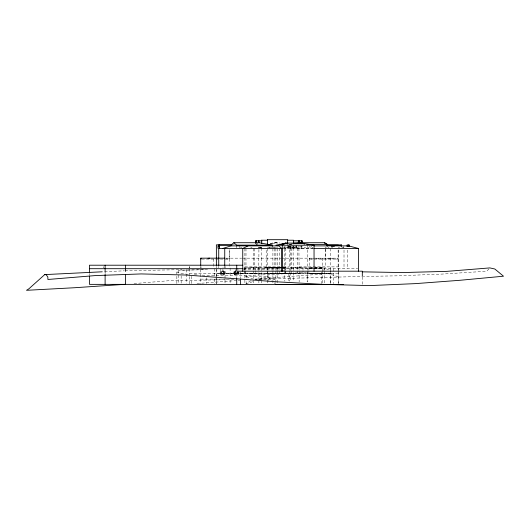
<?xml version="1.0" encoding="UTF-8"?>
<svg xmlns="http://www.w3.org/2000/svg" width="530" height="530" viewBox="0 0 530 530"><rect width="100%" height="100%" fill="white"/><g stroke="black" fill="none" stroke-linecap="round" stroke-linejoin="round"><path stroke-width="0.4" stroke-dasharray="2.65 1.99" d="M244.926 273.281L244.926 270.982M244.926 270.221L244.933 267.922L245.244 270.221M245.244 270.989L245.244 273.281L214.305 273.44M266.192 266.881L266.192 250.074M222.196 269.664L222.13 271.453M223.375 271.499L222.951 269.644M235.558 271.486L235.777 270.081M488.971 268.922L487.123 270.803L485.924 271.281L442.358 274.063L397.805 275.819L363.322 276.435M176.848 283.543L176.848 272.089L178.603 270.433L182.452 269.565M276.474 247.96L277.64 246.92M256.487 244.655L257.613 243.687M256.679 244.655L257.805 243.687M250.776 280.767L246.192 283.563L246.165 279.449M331.475 247.735L332.741 246.993M288.545 247.013L284.822 248.477L284.822 270.081M245.655 284.093L254.188 281.165M258.845 279.568L267.378 276.64L275.892 279.661L255.003 279.204M258.408 247.974L258.885 247.377L261.548 247.377M270.141 243.813L274.772 242.343L277.428 242.343L279.741 243.078M270.313 243.813L274.938 242.343L278.793 243.568M258.408 247.53L262.224 247.165L260.018 247.165M272.798 243.813L277.428 242.343M271.632 247.165L269.505 247.821L272.34 247.013M272.162 247.821L274.288 247.165M290.407 244.37L292.587 243.72M326.175 259.071L329.561 258.163L336.669 259.071M341.77 247.676L344.05 247.079M222.858 267.657L223.216 267.637M322.187 270.287L330.574 268.697L330.574 271.857M292.5 243.78L288.545 244.443L293.163 244.443M311.289 259.071L318.391 258.163L321.776 259.071M134.057 283.583L169.944 280.642L235.565 279.575M202.261 275.176C236.976 276.243 271.764 275.05 306.366 272.155M197.014 283.55L237.413 280.489M238.235 280.43L239.885 280.304M254.725 279.177L330.574 273.44L330.574 283.583M245.171 268.001L261.21 267.292L247.828 268.001M104.695 271.691L124.239 270.83M125.053 270.797L182.081 269.637M204.123 269.631L181.32 270.168L209.383 269.644M255.202 279.184L362.5 276.455M308.897 270.989L308.897 273.44L322.478 273.281M308.897 273.44L324.724 273.281M285.253 273.281L237.95 273.44L237.95 271.069M232.981 244.86L234.624 244.86M283.477 247.013L296.833 247.013M290.235 247.106L292.441 247.106M287.79 246.417L290.632 247.318L293.123 247.318L293.123 245.662M287.836 246.49L290.897 247.457L293.554 247.377M283.179 247.974L293.554 247.974M293.931 248.477L293.931 247.013L298.9 248.477L313.389 248.325M283.232 248.477L313.627 248.477M225.82 258.163L241.673 258.163M242.488 258.163L280.748 258.163M281.556 258.163L338.306 258.163M201.771 259.071L229.271 259.071L229.285 249.557M309.566 259.071L338.12 259.071M244.88 266.881L282.861 266.881M283.232 266.881L289.214 266.881M299.145 266.881L338.73 266.881M281.119 267.292L264.868 267.577M281.933 267.292L284.709 267.431M282.748 267.431L264.437 267.577M282.424 267.577L264.106 267.716M283.219 267.577L285.345 267.716M322.478 267.716L308.42 267.716L308.42 268.697M281.172 267.862L263.45 268.001M281.748 267.862L285.955 268.001M243.807 268.001L281.172 268.001M281.649 268.001L325.394 268.001L325.394 248.583M314.78 268.173L309.732 268.346M315.443 268.173L321.312 268.173M243.595 268.697L281.218 268.697M281.927 268.697L357.684 268.697M235.863 271.546L235.062 271.824M338.306 273.281L220.738 273.281M189.462 273.44L333.741 273.44L333.741 283.583M200.724 279.118L226.966 279.118M249.418 273.294L256.778 273.367L255.692 273.381L255.692 271.035M243.442 269.359L281.264 270.128M282.079 270.154L286.154 270.307M194.364 274.798L197.524 274.951M306.824 268.001L290.784 267.292L304.167 268.001M188.117 274.308L181.161 273.533L176.848 272.089M226.244 258.865L227.82 259.071M267.484 247.199L269.81 247.748M299.582 246.099L307.658 248.477L310.573 245.88L310.573 248.477M287.903 243.72L290.082 244.37M295.296 246.563L301.802 248.477M326.99 273.281L338.306 276.72M240.381 247.06L241.885 247.536M288.989 246.006L293.554 247.457M274.772 242.343L278.621 243.568M253.393 279.171L244.88 276.196L267.378 276.64L271.638 280.502M338.226 247.225L339.67 247.762M235.85 270.267L235.843 269.637M273.772 247.013L275.892 247.894M250.73 247.179L252.061 247.828M327.301 246.642L329.05 247.742M325.069 247.06L326.407 247.901M298.9 248.325L299.145 270.061M311.156 246.404L313.488 248.477M274.07 282.709L275.892 284.358M274.825 248.477L274.851 266.881M362.308 276.952L362.308 284.358M347.276 250.094L347.276 268.697M344.01 250.094L344.01 268.697M343.692 246.344L343.692 247.768M338.73 250.074L338.73 271.645M338.73 272.44L338.73 284.358M338.306 268.697L338.306 270.221M338.306 270.989L338.306 283.596M338.127 249.882L338.127 268.697M337.941 258.163L337.941 259.071M333.741 268.697L333.741 271.857M330.216 248.477L330.216 270.061M330.216 270.856L330.216 283.563M329.561 258.163L329.561 259.071M325.579 258.163L325.579 259.071M325.215 249.378L325.215 258.163M324.724 268.001L324.724 270.267M324.724 271.022L324.724 284.358M322.478 258.163L322.478 270.221M322.478 270.989L322.478 284.358M322.373 258.163L322.373 259.071M321.644 267.716L310.037 268.001M321.425 272.075L321.425 283.543M321.332 267.716L321.332 268.697M321.154 268.173L309.566 268.524M320.994 268.346L309.421 268.697M320.617 267.716L320.617 268.697M318.391 258.163L318.391 259.071M309.831 258.163L309.831 259.071M309.566 258.163L309.566 268.697M309.189 267.716L309.189 268.697M308.897 268.697L308.897 270.221M307.658 245.224L307.658 270.061M307.658 270.856L307.658 281.98M307.161 272.089L307.161 281.907M302.988 268.697L302.988 270.221M302.988 270.989L302.988 273.281L267.517 273.341L267.517 270.989M301.908 245.138L301.908 248.477M301.543 246.529L301.543 248.477M299.145 270.856L299.145 281.98M298.847 245.88L298.847 248.477M297.727 248.212L297.727 270.048M297.727 270.856L297.727 273.281M296.833 245.88L296.833 248.477M296.595 245.138L296.595 248.477M296.224 246.529L296.224 248.477M295.607 248.477L295.607 247.013L289.214 248.477L289.214 270.081M293.507 246.529L293.507 248.477M293.441 258.163L293.441 268.001M293.309 268.001L293.309 281.907M293.123 247.974L293.123 258.163M292.991 245.88L292.991 248.477M291.308 248.212L291.308 270.048M291.308 270.856L291.308 273.281M290.897 247.457L290.897 247.974M290.784 258.163L290.784 268.001M290.632 246.211L290.632 247.318M290.652 268.001L290.652 281.907M290.46 247.974L290.46 258.163M289.214 270.883L289.214 281.198M288.89 273.533L288.89 281.264M288.545 245.085L288.545 248.477M287.644 243.522L287.644 245.999M287.644 246.828L287.644 248.477M285.816 248.212L285.816 270.048M285.816 270.856L285.816 273.281M285.657 267.862L263.768 267.862M285.253 268.697L285.253 270.221M285.253 270.989L285.253 273.44M285.041 267.577L284.378 267.292M284.822 270.883L284.822 281.198M284.299 246.529L284.299 248.477M279.396 248.212L279.396 270.048M279.396 270.856L279.396 273.281M277.303 248.477L277.303 270.081M277.303 270.883L277.303 283.57M275.892 248.477L275.892 270.075M275.892 270.876L275.892 283.577M272.91 248.477L272.91 270.081M272.91 270.883L272.91 284.358M268.014 274.653L268.014 283.55M267.517 268.697L267.517 270.221M267.378 248.477L267.378 270.134M267.378 270.949L267.378 283.59M261.747 247.139L261.747 248.477M261.555 247.974L261.555 258.163M261.548 268.001L261.548 279.456M261.548 280.271L261.548 283.543M261.21 258.163L261.21 268.001M261.071 247.53L261.071 247.974M258.898 249.544L258.898 258.163M258.885 268.001L258.885 279.456M258.885 280.271L258.885 283.543M258.554 258.163L258.554 268.001M256.116 242.72L256.116 244.33M255.692 268.697L255.692 270.254M254.532 248.477L254.532 266.881M253.393 248.477L253.393 270.161M253.393 270.976L253.393 283.623M246.165 275.361L246.165 278.634M245.986 248.477L245.986 266.881M244.88 248.477L244.88 269.989M244.88 270.764L244.88 283.543M240.547 272.009L240.547 278.601M239.249 245.801L239.249 247.808M238.878 271.824L238.878 274.48L233.816 274.48L233.816 271.824L238.341 271.824L238.341 274.48M238.189 271.824L238.189 274.48M237.95 268.697L237.95 270.273M237.314 271.824L237.314 274.48M237.168 271.824L237.168 274.48M236.731 272.009L236.731 278.601M236.638 245.88L236.638 247.828M235.532 271.824L235.532 274.48M235.386 271.824L235.386 274.48M234.757 271.824L234.757 275.222M234.505 271.824L234.505 274.48M234.359 271.824L234.359 274.48M230.126 268.001L230.126 277.534M230.126 279.866L230.126 284.358M229.464 249.557L229.464 268.001M229.099 258.163L229.099 259.071M225.131 266.365L225.131 268.001M225.018 275.6L225.018 283.563M224.74 266.265L224.74 267.882M224.68 271.777L224.68 274.434M224.535 271.777L224.535 274.434M223.978 271.777L221.407 271.777M223.653 271.777L223.653 274.434M223.508 271.777L223.508 274.434M221.871 271.777L221.871 274.434M221.726 271.777L221.726 274.434M220.851 271.777L220.851 274.434M220.738 268.697L220.705 274.434M218.731 266.265L218.731 267.882M217.419 245.801L217.419 248.477M216.551 268.697L216.551 275.911M216.551 276.713L216.551 284.358M216.373 266.265L216.373 267.882M216.373 269.518L216.373 277.766M216.373 278.588L216.373 283.537M214.305 268.697L214.305 277.495M214.305 279.118L214.305 284.358M213.636 258.958L213.636 267.716M206.216 277.813L206.216 283.543M201.009 266.603L201.009 267.994M200.724 266.464L200.724 267.716M200.724 269.485L200.724 284.358M191.204 276.269L191.204 283.55M189.753 266.603L189.753 267.994M189.462 266.603L189.462 267.994M189.462 268.697L189.462 275.779M189.462 276.561L189.462 284.358M186.295 269.518L186.295 283.537M181.161 275.852L181.161 283.59M178.603 270.433L178.603 283.543M105.112 271.989L105.112 273.639M103.237 266.603L103.237 267.994M89.464 273.639L89.464 275.289M225.223 271.777L220.162 271.777L220.162 274.434L225.223 274.434L225.223 271.777"/><path stroke-width="0.79" d="M102.257 271.797L44.732 274.606L28.971 288.737L26.5 290.314L74.757 287.724L125.087 284.319M219.016 245.138L231 245.138L233.823 242.72L258.931 242.72L272.34 245.138L272.34 246.344M327.07 245.993L327.07 244.443L324.764 242.72L324.4 243.005L327.301 244.33L327.301 245.874M248.066 245.88L242.74 248.477L242.74 271.188M222.759 248.477L231 245.88L278.806 245.88L281.728 248.477L281.728 271.188M280.628 244.582L285.723 243.078L301.749 243.078L314.045 245.224L314.045 271.188M293.315 243.508L294.773 243.078L296.224 243.508M347.09 246.284L348.608 245.88L358.485 248.477L358.485 271.188M297.92 243.581L301.908 242.72L301.908 240.792M294.084 243.515L298.827 242.72L324.764 242.72M207.965 258.362L209.549 258.163M331.369 246.218L334.629 245.88L326.904 245.31M267.604 240.216L261.548 240.216L261.548 240.792M287.445 240.216L293.507 240.216L293.507 243.76M261.747 240.792L255.725 240.792L255.725 243.237M293.309 240.792L302.219 240.792L302.219 242.72M306.863 244.443L327.07 244.443M232.166 244.86L216.373 244.86L216.373 265.45M327.275 244.913L341.592 244.913L341.592 246.337M233.823 242.72L236.638 245.138L272.34 245.138M326.957 245.138L338.027 245.138L341.108 245.88L341.108 244.913M314.045 245.224L275.892 245.224L285.968 243.078L282.285 245.224L282.278 271.188M313.879 245.88L348.608 245.88M218.731 246.642L219.4 246.642M218.943 248.477L282.278 248.477M314.31 248.477L358.485 248.477M224.74 258.163L200.724 258.163L200.724 265.212M242.74 265.212L89.464 265.212L89.464 272.817M89.464 268.697L242.74 268.697M237.493 271.188L362.308 271.188L362.308 276.13M275.892 284.418L343.559 284.418L89.464 284.358L89.464 276.117M362.387 271.837L402.608 272.566L447.002 271.347L489.839 267.908L494.834 269.008L503.5 276.209L460.08 280.277L415.46 283.623L369.721 285.597L323.088 284.352L276.726 281.808L186.116 275.037L141.238 273.93L95.4 275.573L47.912 279.476L47.826 276.971L46.13 274.739L44.732 274.606M285.723 243.078L287.174 243.508M301.749 243.078L304.704 244.151M349.33 246.344L349.33 244.926L347.104 244.926L347.104 246.344M348.72 244.926L348.72 246.344M301.543 240.792L301.543 242.978M299.139 240.792L299.139 243.27M298.827 240.792L298.827 242.72M287.644 243.522L287.644 239.686L267.405 239.686L267.405 240.216M267.604 239.686L267.604 244.35M261.747 240.216L261.747 243.575M258.931 240.792L258.931 242.72M258.739 240.792L258.739 242.72M256.116 240.792L256.116 242.72M255.924 240.792L255.924 243.237M240.547 279.423L240.547 284.358M236.731 265.212L236.731 271.188M236.731 278.601L236.731 284.358M236.638 245.138L236.638 245.88M231 245.138L231 245.88M224.74 248.477L224.74 265.45M219.4 244.86L219.4 248.477M218.731 244.86L218.731 265.45M200.989 258.163L200.989 259.071M125.471 265.212L125.471 271.486M125.471 274.52L125.471 284.358M105.112 265.212L105.112 271.989M105.112 274.467L105.112 284.358"/></g></svg>
